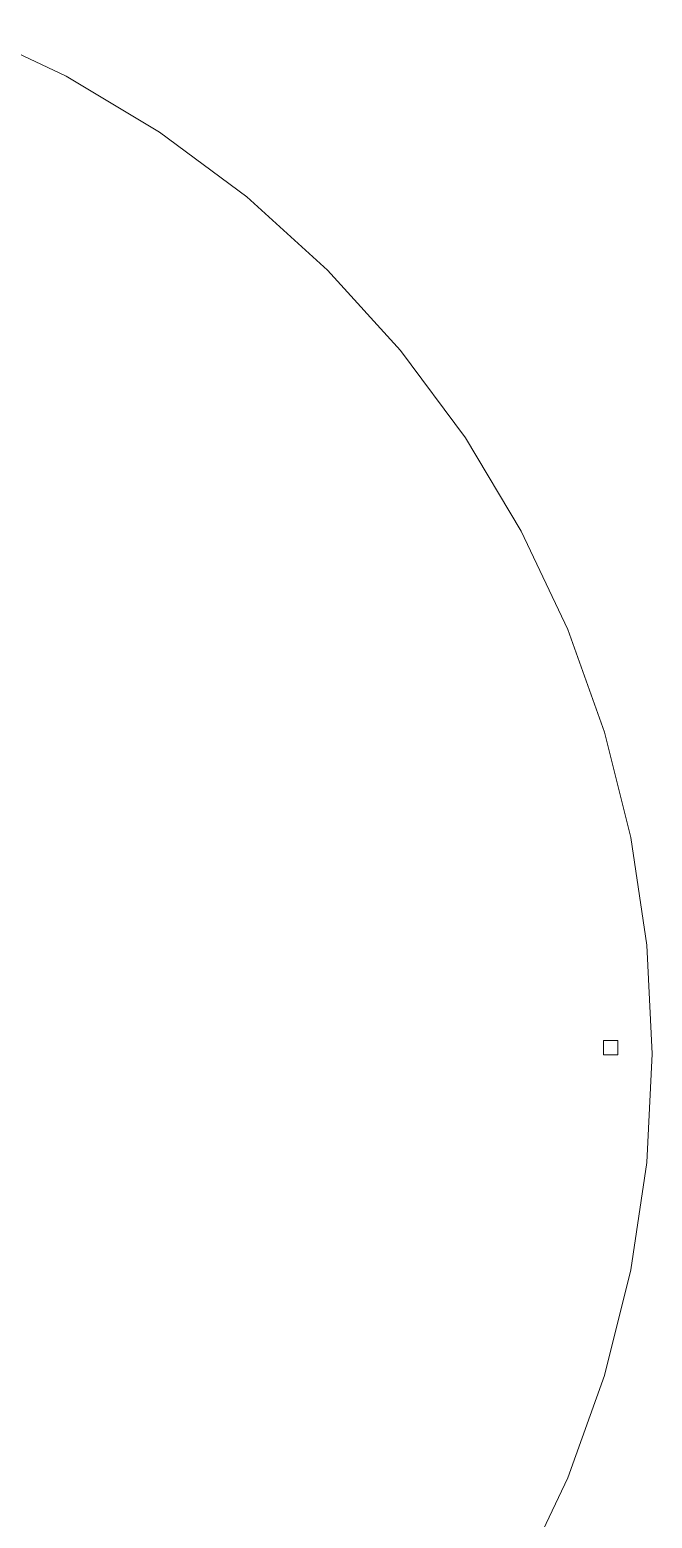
# Model space of a CAD drawing. Header units: centimetres. Extents: x -214 to 137, y -175 to 4.
# Drawn here: x 55.39 to 57.88, y -116.4 to -110.44 of the extents above; entities that cross this region are included whole.
import ezdxf

# ---------------------------------------------------------------- set-up
doc = ezdxf.new("R2010")
doc.units = ezdxf.units.CM
doc.header["$MEASUREMENT"] = 0
doc.layers.add('layer 1', color=7, linetype='Continuous')

msp = doc.modelspace()

# ---------------------------------------------------------------- linework, layer by layer
at = {"layer": 'layer 1', "color": 5, "lineweight": 9}
for points in [[(55.5346, -110.62554), (55.5346, -110.62554), (55.14095, -110.43936), (55.14095, -110.43936)], [(55.5346, -110.62554), (55.5346, -110.62554), (55.14095, -110.43936), (55.14095, -110.43936)], [(55.5346, -110.62554), (55.5346, -110.62554), (55.14095, -110.43936), (55.14095, -110.43936)], [(55.5346, -110.62554), (55.5346, -110.62554), (55.14095, -110.43936), (55.14095, -110.43936)], [(55.9081, -110.84941), (55.9081, -110.84941), (55.5346, -110.62554), (55.5346, -110.62554)], [(55.9081, -110.84941), (55.9081, -110.84941), (55.5346, -110.62554), (55.5346, -110.62554)], [(55.9081, -110.84941), (55.9081, -110.84941), (55.5346, -110.62554), (55.5346, -110.62554)], [(55.9081, -110.84941), (55.9081, -110.84941), (55.5346, -110.62554), (55.5346, -110.62554)], [(56.25787, -111.10882), (56.25787, -111.10882), (55.9081, -110.84941), (55.9081, -110.84941)], [(56.25787, -111.10882), (56.25787, -111.10882), (55.9081, -110.84941), (55.9081, -110.84941)], [(56.25787, -111.10882), (56.25787, -111.10882), (55.9081, -110.84941), (55.9081, -110.84941)], [(56.25787, -111.10882), (56.25787, -111.10882), (55.9081, -110.84941), (55.9081, -110.84941)], [(56.58052, -111.40126), (56.58052, -111.40126), (56.25787, -111.10882), (56.25787, -111.10882)], [(56.58052, -111.40126), (56.58052, -111.40126), (56.25787, -111.10882), (56.25787, -111.10882)], [(56.58052, -111.40126), (56.58052, -111.40126), (56.25787, -111.10882), (56.25787, -111.10882)], [(56.58052, -111.40126), (56.58052, -111.40126), (56.25787, -111.10882), (56.25787, -111.10882)], [(56.87296, -111.72392), (56.87296, -111.72392), (56.58052, -111.40126), (56.58052, -111.40126)], [(56.87296, -111.72392), (56.87296, -111.72392), (56.58052, -111.40126), (56.58052, -111.40126)], [(56.87296, -111.72392), (56.87296, -111.72392), (56.58052, -111.40126), (56.58052, -111.40126)], [(56.87296, -111.72392), (56.87296, -111.72392), (56.58052, -111.40126), (56.58052, -111.40126)], [(57.13235, -112.07368), (57.13235, -112.07368), (56.87296, -111.72392), (56.87296, -111.72392)], [(57.13235, -112.07368), (57.13235, -112.07368), (56.87296, -111.72392), (56.87296, -111.72392)], [(57.13235, -112.07368), (57.13235, -112.07368), (56.87296, -111.72392), (56.87296, -111.72392)], [(57.13235, -112.07368), (57.13235, -112.07368), (56.87296, -111.72392), (56.87296, -111.72392)], [(57.35623, -112.44719), (57.35623, -112.44719), (57.13235, -112.07368), (57.13235, -112.07368)], [(57.35623, -112.44719), (57.35623, -112.44719), (57.13235, -112.07368), (57.13235, -112.07368)], [(57.35623, -112.44719), (57.35623, -112.44719), (57.13235, -112.07368), (57.13235, -112.07368)], [(57.35623, -112.44719), (57.35623, -112.44719), (57.13235, -112.07368), (57.13235, -112.07368)], [(57.54241, -112.84084), (57.54241, -112.84084), (57.35623, -112.44719), (57.35623, -112.44719)], [(57.54241, -112.84084), (57.54241, -112.84084), (57.35623, -112.44719), (57.35623, -112.44719)], [(57.54241, -112.84084), (57.54241, -112.84084), (57.35623, -112.44719), (57.35623, -112.44719)], [(57.54241, -112.84084), (57.54241, -112.84084), (57.35623, -112.44719), (57.35623, -112.44719)], [(57.68911, -113.25084), (57.68911, -113.25084), (57.54241, -112.84084), (57.54241, -112.84084)], [(57.68911, -113.25084), (57.68911, -113.25084), (57.54241, -112.84084), (57.54241, -112.84084)], [(57.68911, -113.25084), (57.68911, -113.25084), (57.54241, -112.84084), (57.54241, -112.84084)], [(57.68911, -113.25084), (57.68911, -113.25084), (57.54241, -112.84084), (57.54241, -112.84084)], [(57.79492, -113.67325), (57.79492, -113.67325), (57.68911, -113.25084), (57.68911, -113.25084)], [(57.79492, -113.67325), (57.79492, -113.67325), (57.68911, -113.25084), (57.68911, -113.25084)], [(57.79492, -113.67325), (57.79492, -113.67325), (57.68911, -113.25084), (57.68911, -113.25084)], [(57.79492, -113.67325), (57.79492, -113.67325), (57.68911, -113.25084), (57.68911, -113.25084)], [(57.85881, -114.10401), (57.85881, -114.10401), (57.79492, -113.67325), (57.79492, -113.67325)], [(57.85881, -114.10401), (57.85881, -114.10401), (57.79492, -113.67325), (57.79492, -113.67325)], [(57.85881, -114.10401), (57.85881, -114.10401), (57.79492, -113.67325), (57.79492, -113.67325)], [(57.85881, -114.10401), (57.85881, -114.10401), (57.79492, -113.67325), (57.79492, -113.67325)], [(57.88018, -114.53894), (57.88018, -114.53894), (57.85881, -114.10401), (57.85881, -114.10401)], [(57.88018, -114.53894), (57.88018, -114.53894), (57.85881, -114.10401), (57.85881, -114.10401)], [(57.88018, -114.53894), (57.88018, -114.53894), (57.85881, -114.10401), (57.85881, -114.10401)], [(57.88018, -114.53894), (57.88018, -114.53894), (57.85881, -114.10401), (57.85881, -114.10401)], [(57.74206, -114.48655), (57.74206, -114.48655), (57.68491, -114.48655), (57.68491, -114.48655)], [(57.68491, -114.48655), (57.68491, -114.48655), (57.68491, -114.5437), (57.68491, -114.5437)], [(57.74206, -114.48655), (57.74206, -114.48655), (57.68491, -114.48655), (57.68491, -114.48655)], [(57.68491, -114.48655), (57.68491, -114.48655), (57.68491, -114.5437), (57.68491, -114.5437)], [(57.74206, -114.48655), (57.74206, -114.48655), (57.68491, -114.48655), (57.68491, -114.48655)], [(57.68491, -114.48655), (57.68491, -114.48655), (57.68491, -114.5437), (57.68491, -114.5437)], [(57.74206, -114.48655), (57.74206, -114.48655), (57.68491, -114.48655), (57.68491, -114.48655)], [(57.68491, -114.48655), (57.68491, -114.48655), (57.68491, -114.5437), (57.68491, -114.5437)], [(57.74206, -114.5437), (57.74206, -114.5437), (57.74206, -114.48655), (57.74206, -114.48655)], [(57.74206, -114.5437), (57.74206, -114.5437), (57.74206, -114.48655), (57.74206, -114.48655)], [(57.74206, -114.5437), (57.74206, -114.5437), (57.74206, -114.48655), (57.74206, -114.48655)], [(57.74206, -114.5437), (57.74206, -114.5437), (57.74206, -114.48655), (57.74206, -114.48655)], [(57.68491, -114.5437), (57.68491, -114.5437), (57.74206, -114.5437), (57.74206, -114.5437)], [(57.68491, -114.5437), (57.68491, -114.5437), (57.74206, -114.5437), (57.74206, -114.5437)], [(57.68491, -114.5437), (57.68491, -114.5437), (57.74206, -114.5437), (57.74206, -114.5437)], [(57.68491, -114.5437), (57.68491, -114.5437), (57.74206, -114.5437), (57.74206, -114.5437)], [(57.85881, -114.97387), (57.85881, -114.97387), (57.88018, -114.53894), (57.88018, -114.53894)], [(57.85881, -114.97387), (57.85881, -114.97387), (57.88018, -114.53894), (57.88018, -114.53894)], [(57.85881, -114.97387), (57.85881, -114.97387), (57.88018, -114.53894), (57.88018, -114.53894)], [(57.85881, -114.97387), (57.85881, -114.97387), (57.88018, -114.53894), (57.88018, -114.53894)], [(57.79491, -115.40462), (57.79491, -115.40462), (57.85881, -114.97387), (57.85881, -114.97387)], [(57.79491, -115.40462), (57.79491, -115.40462), (57.85881, -114.97387), (57.85881, -114.97387)], [(57.79491, -115.40462), (57.79491, -115.40462), (57.85881, -114.97387), (57.85881, -114.97387)], [(57.79491, -115.40462), (57.79491, -115.40462), (57.85881, -114.97387), (57.85881, -114.97387)], [(57.6891, -115.82703), (57.6891, -115.82703), (57.79491, -115.40462), (57.79491, -115.40462)], [(57.6891, -115.82703), (57.6891, -115.82703), (57.79491, -115.40462), (57.79491, -115.40462)], [(57.6891, -115.82703), (57.6891, -115.82703), (57.79491, -115.40462), (57.79491, -115.40462)], [(57.6891, -115.82703), (57.6891, -115.82703), (57.79491, -115.40462), (57.79491, -115.40462)], [(57.5424, -116.23703), (57.5424, -116.23703), (57.6891, -115.82703), (57.6891, -115.82703)], [(57.5424, -116.23703), (57.5424, -116.23703), (57.6891, -115.82703), (57.6891, -115.82703)], [(57.5424, -116.23703), (57.5424, -116.23703), (57.6891, -115.82703), (57.6891, -115.82703)], [(57.5424, -116.23703), (57.5424, -116.23703), (57.6891, -115.82703), (57.6891, -115.82703)], [(57.35622, -116.63068), (57.35622, -116.63068), (57.5424, -116.23703), (57.5424, -116.23703)], [(57.35622, -116.63068), (57.35622, -116.63068), (57.5424, -116.23703), (57.5424, -116.23703)], [(57.35622, -116.63068), (57.35622, -116.63068), (57.5424, -116.23703), (57.5424, -116.23703)], [(57.35622, -116.63068), (57.35622, -116.63068), (57.5424, -116.23703), (57.5424, -116.23703)]]:
    msp.add_open_spline(points, degree=3, dxfattribs=at)

doc.saveas('drawing.dxf')
